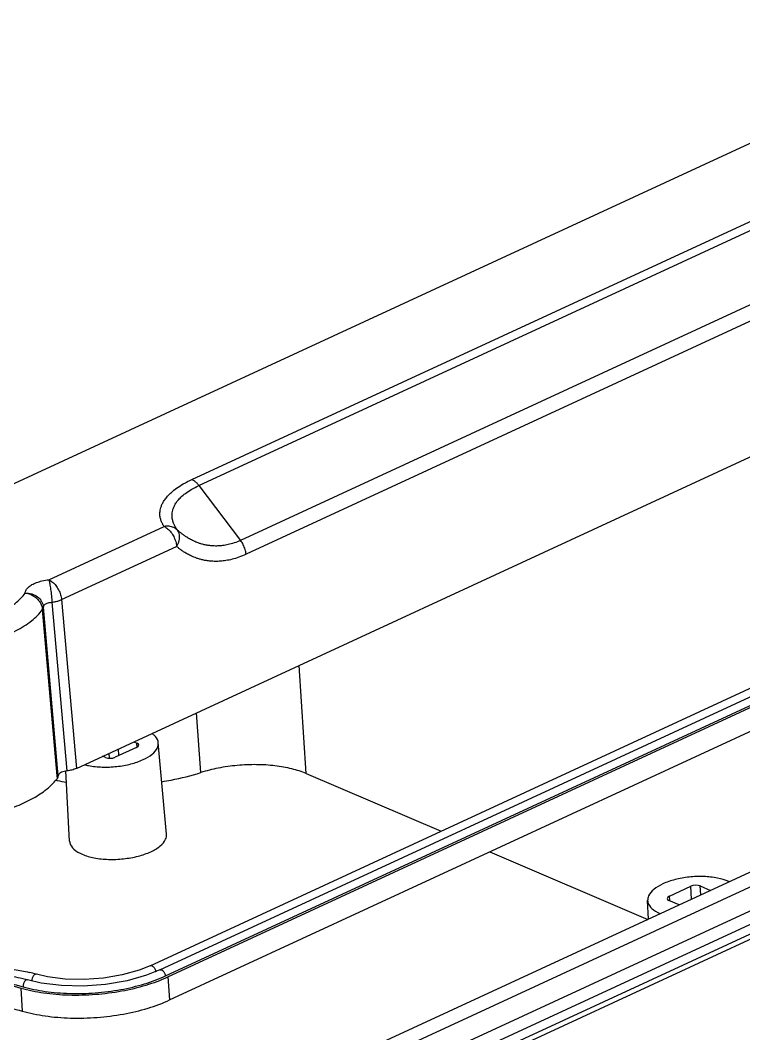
# Model space of a CAD drawing. Header units: millimetres. Extents: x -308 to 1490, y -1725 to -1095.
# Drawn here: x -203.5 to -161, y -1255.8 to -1196.3 of the extents above; entities that cross this region are included whole.
import ezdxf

# ---------------------------------------------------------------- set-up
doc = ezdxf.new("R2010")
doc.units = ezdxf.units.MM

# ---------------------------------------------------------------- blocks, each defined once
blk = doc.blocks.new('*u3')
for p, q in [((-5.116, 18.665), (59.796, 48.668)), ((8.558, 20.397), (56.444, 42.531)), ((8.971, 20.051), (56.857, 42.184)), ((59.302, 38.962), (11.416, 16.829)), ((59.625, 38.142), (11.739, 16.009)), ((1.774, 3.445), (70.882, 35.388)), ((8.971, 20.051), (11.416, 16.829)), ((6.104, -8.129), (64.393, 18.813)), ((6.676, -8.373), (64.965, 18.569)), ((7.004, -8.732), (65.293, 18.21)), ((7.138, -8.789), (65.428, 18.153)), ((0.165, 14.515), (6.927, 17.64)), ((7.251, -10.139), (65.541, 16.803)), ((0.902, 13.348), (7.663, 16.473)), ((0.341, 13.197), (1.214, 3.3)), ((0.902, 13.348), (1.774, 3.445)), ((0.645, 3.01), (-0.215, 12.766)), ((0.712, 3.016), (-0.163, 12.916)), ((15.275, 3.142), (14.848, 9.488)), ((72.577, 8.74), (3.216, -23.319)), ((65.085, 8.346), (6.733, -18.625)), ((72.635, 8.2), (3.263, -23.865)), ((3.608, -24.011), (72.977, 8.053)), ((7.74, -19.027), (66.03, 7.915)), ((7.838, -20.385), (66.16, 6.572)), ((9.079, 3.203), (8.826, 6.705)), ((5.156, 5.009), (5.334, 4.932)), ((5.345, 4.683), (5.334, 4.932)), ((7.073, -0.406), (6.583, 4.958)), ((3.721, 4.042), (3.7, 4.336)), ((5.309, 4.681), (4.056, 4.102)), ((4.275, 4.203), (4.248, 4.589)), ((3.493, 4.081), (3.314, 4.157)), ((0.658, 2.863), (0.645, 3.01)), ((1.378, -0.814), (1.164, 3.297)), ((15.275, 3.142), (23.186, -0.234)), ((26.044, -1.453), (35.32, -5.412)), ((36.587, -4.05), (37.84, -3.471)), ((37.892, -4.223), (37.84, -3.471)), ((38.404, -3.449), (39.008, -3.707)), ((38.44, -3.97), (38.404, -3.449)), ((36.614, -4.323), (36.587, -4.05)), ((35.368, -5.39), (35.311, -4.306)), ((37.166, -4.559), (36.562, -4.301)), ((0.088, -8.785), (-0.568, -8.631)), ((-0.568, -8.631), (-0.568, -8.631)), ((7.138, -8.789), (7.251, -10.139)), ((-1.478, -9.438), (-1.397, -10.791)), ((-0.287, -9.144), (-1.089, -8.958)), ((-1.089, -8.958), (-1.089, -8.958))]:
    blk.add_line(p, q)
for points in [[(6.104, -8.129), (5.463, -8.387), (4.471, -8.669), (3.373, -8.86), (2.231, -8.945), (1.115, -8.918), (0.088, -8.785)], [(6.676, -8.373), (5.897, -8.685), (4.75, -9.008), (3.489, -9.225), (2.183, -9.322), (0.901, -9.294), (-0.287, -9.144)]]:
    blk.add_lwpolyline(points)
for centre, radius, start, end in [((3.171, 14.853), 12.372, 257.87331, 258.17086), ((3.191, 14.947), 12.469, 258.17062, 258.28505), ((3.317, 15.577), 13.111, 258.30444, 260.67657), ((-3.31, -18.216), 9.969, 74.03442, 76.55656)]:
    blk.add_arc(centre, radius, start, end)
for centre, ratio, start_param, end_param in [((5.04, 4.796), 0.44072, 5.421316, 6.991808), ((3.787, 4.217), 0.440986, -2.432735, -0.862243), ((38.109, -3.586), 0.440986, 0.708858, 2.27935), ((36.857, -4.165), 0.44072, 2.279723, 3.850215)]:
    blk.add_ellipse(centre, major_axis=(0.399, 0.029), ratio=ratio, start_param=start_param, end_param=end_param)
for points, start_tangent, end_tangent in [([(6.927, 17.64), (6.894, 17.69), (6.86, 17.746), (6.825, 17.809), (6.79, 17.882), (6.757, 17.964), (6.726, 18.056), (6.702, 18.158), (6.685, 18.27), (6.679, 18.393), (6.688, 18.527), (6.714, 18.674), (6.764, 18.834), (6.844, 19.011), (6.962, 19.204), (7.13, 19.415), (7.358, 19.642), (7.66, 19.883), (8.053, 20.136), (8.558, 20.397)], (-0.563349, 0.826219), (0.907721, 0.419575)), ([(8.558, 20.397), (8.702, 20.317), (8.841, 20.199), (8.971, 20.051)], (0.919751, -0.392503), (0.604402, -0.796679)), ([(7.714, 17.429), (7.678, 17.48), (7.64, 17.536), (7.601, 17.6), (7.56, 17.672), (7.52, 17.754), (7.481, 17.845), (7.446, 17.945), (7.418, 18.055), (7.399, 18.174), (7.393, 18.304), (7.402, 18.444), (7.432, 18.598), (7.489, 18.766), (7.581, 18.949), (7.718, 19.147), (7.911, 19.359), (8.173, 19.582), (8.52, 19.814), (8.971, 20.051)], (-0.590799, 0.806819), (0.907714, 0.419589)), ([(7.714, 17.429), (7.49, 17.579), (7.219, 17.652), (6.927, 17.64)], (-0.72288, 0.690974), (-0.982501, -0.186259)), ([(6.927, 17.64), (7.135, 17.509), (7.33, 17.305), (7.493, 17.047), (7.608, 16.761), (7.663, 16.473)], (0.919751, -0.392503), (0.084075, -0.996459)), ([(7.663, 16.473), (7.81, 16.822), (7.828, 17.158), (7.714, 17.429)], (0.522813, 0.852447), (-0.619598, 0.78492)), ([(11.416, 16.829), (11.035, 16.677), (10.686, 16.578), (10.364, 16.522), (10.07, 16.498), (9.801, 16.501), (9.556, 16.524), (9.334, 16.562), (9.135, 16.611), (8.957, 16.668), (8.797, 16.728), (8.654, 16.791), (8.526, 16.854), (8.412, 16.916), (8.31, 16.977), (8.218, 17.035), (8.134, 17.092), (8.058, 17.146), (7.99, 17.197), (7.928, 17.246), (7.872, 17.292), (7.818, 17.337), (7.766, 17.382), (7.714, 17.429)], (-0.907731, -0.419553), (-0.737884, 0.674928)), ([(11.739, 16.009), (11.685, 16.292), (11.574, 16.574), (11.415, 16.829)], (-0.084075, 0.996459), (-0.604402, 0.796679)), ([(11.739, 16.009), (11.308, 15.834), (10.915, 15.716), (10.556, 15.642), (10.228, 15.604), (9.93, 15.594), (9.659, 15.607), (9.415, 15.637), (9.195, 15.678), (9, 15.729), (8.826, 15.784), (8.67, 15.843), (8.532, 15.903), (8.408, 15.963), (8.297, 16.022), (8.198, 16.08), (8.108, 16.135), (8.027, 16.189), (7.954, 16.24), (7.889, 16.288), (7.829, 16.334), (7.772, 16.38), (7.717, 16.426), (7.663, 16.473)], (-0.907731, -0.419553), (-0.749539, 0.66196)), ([(-1.224, 13.731), (-1.177, 13.917), (-1.036, 14.087), (-0.832, 14.229), (-0.572, 14.348), (-0.243, 14.446), (0.165, 14.515)], (-0.04497, 0.998988), (0.994304, 0.106584)), ([(0.165, 14.515), (0.374, 14.384), (0.569, 14.18), (0.732, 13.922), (0.846, 13.636), (0.902, 13.348)], (0.919751, -0.392503), (0.084075, -0.996459)), ([(0.165, 14.515), (0.213, 14.283), (0.263, 13.952), (0.308, 13.571), (0.341, 13.197)], (0.216982, -0.976176), (0.065502, -0.997852)), ([(-2.713, 12.588), (-1.825, 13.132), (-1.224, 13.731)], (0.896695, 0.442649), (0.586994, 0.809592)), ([(-1.224, 13.731), (-0.841, 13.69), (-0.505, 13.52), (-0.267, 13.249), (-0.163, 12.916)], (0.997552, 0.069925), (0.088304, -0.996094)), ([(-1.224, 13.731), (-0.932, 13.662), (-0.661, 13.514), (-0.438, 13.301), (-0.285, 13.043), (-0.215, 12.766)], (0.995924, -0.090196), (0.089658, -0.995973)), ([(-0.163, 12.916), (-0.146, 12.986), (-0.093, 13.051), (-0.02, 13.101), (0.07, 13.141), (0.188, 13.175), (0.341, 13.197)], (-0.046139, 0.998935), (0.996208, 0.086998)), ([(0.341, 13.197), (0.544, 13.231), (0.734, 13.282), (0.902, 13.348)], (0.992831, 0.119527), (0.90584, 0.423619)), ([(-13.766, 12.256), (-13.26, 11.652), (-12.459, 11.128), (-11.402, 10.708), (-10.137, 10.41), (-8.722, 10.25), (-7.223, 10.234), (-5.709, 10.363), (-4.25, 10.632), (-2.914, 11.027), (-1.762, 11.531), (-0.848, 12.119), (-0.215, 12.766)], (0.483068, -0.875583), (0.586994, 0.809592)), ([(-0.215, 12.766), (-0.185, 12.816), (-0.167, 12.866), (-0.163, 12.916)], (0.590701, 0.806891), (-0.043403, 0.999058)), ([(6.581, 4.959), (6.568, 5.044), (6.34, 5.397), (6.205, 5.506)], (-0.070479, 0.997513), (-0.819579, 0.572966)), ([(5.692, 3.961), (6.228, 4.289), (6.53, 4.662), (6.581, 4.959)], (0.907726, 0.419563), (-0.070479, 0.997513)), ([(2.274, 3.663), (2.486, 3.616), (3.29, 3.529), (4.148, 3.561), (4.976, 3.71), (5.692, 3.961)], (0.969964, -0.243249), (0.907726, 0.419563)), ([(15.275, 3.142), (14.434, 3.419), (13.435, 3.599), (12.35, 3.667), (11.224, 3.621), (10.101, 3.462), (9.079, 3.203)], (-0.919751, 0.392503), (-0.953576, -0.301154)), ([(0.658, 2.863), (0.699, 2.939), (0.712, 3.016)], (0.595867, 0.803083), (-0.037141, 0.99931)), ([(1.214, 3.3), (1.053, 3.272), (0.909, 3.225), (0.8, 3.163), (0.733, 3.09), (0.712, 3.016)], (-0.994156, -0.107951), (0.037141, -0.99931)), ([(1.774, 3.445), (1.514, 3.354), (1.214, 3.3)], (-0.907726, -0.419563), (-0.994156, -0.107951)), ([(6.794, 2.668), (7.346, 2.766), (9.079, 3.203)], (0.987241, 0.159233), (0.953576, 0.301154)), ([(-13.232, 2.339), (-12.799, 1.808), (-12.144, 1.334), (-11.289, 0.933), (-10.262, 0.619), (-9.099, 0.402), (-7.838, 0.289), (-6.522, 0.285), (-5.195, 0.389), (-3.902, 0.598), (-2.685, 0.905), (-1.587, 1.299), (-0.643, 1.768), (0.114, 2.295), (0.658, 2.863)], (0.496331, -0.868133), (0.595867, 0.803083)), ([(6.148, -1.441), (6.704, -1.1), (7.017, -0.713), (7.071, -0.405)], (0.907726, 0.419563), (-0.070473, 0.997514)), ([(1.381, -0.815), (1.395, -0.925), (1.632, -1.292), (2.123, -1.593), (2.821, -1.799), (3.655, -1.889), (4.546, -1.855), (5.404, -1.701), (6.148, -1.441)], (0.033821, -0.999428), (0.907726, 0.419563)), ([(40.109, -3.195), (40.081, -3.183), (39.41, -2.985), (38.606, -2.897), (37.748, -2.93), (36.92, -3.079), (36.204, -3.329)], (-0.916783, 0.399386), (-0.907726, -0.419563)), ([(36.204, -3.329), (35.668, -3.657), (35.367, -4.031), (35.314, -4.306)], (-0.907726, -0.419563), (0.033845, -0.999427)), ([(35.314, -4.306), (35.328, -4.413), (35.556, -4.766), (36.029, -5.056), (36.065, -5.071)], (0.033845, -0.999427), (0.926753, -0.37567)), ([(-9.12, -8.952), (-7.761, -8.57), (-6.299, -8.311), (-4.791, -8.185), (-3.295, -8.197), (-1.87, -8.347), (-0.993, -8.52)], (0.946209, 0.323555), (0.972523, -0.232809)), ([(6.105, -8.132), (6.149, -8.119), (6.173, -8.12)], (0.896756, 0.442525), (0.989954, -0.141392)), ([(6.173, -8.12), (6.274, -8.173), (6.382, -8.313), (6.432, -8.488)], (0.989954, -0.141392), (0.071538, -0.997438)), ([(-8.661, -9.242), (-7.457, -8.903), (-6.164, -8.674), (-4.829, -8.563), (-3.506, -8.573), (-2.243, -8.706), (-1.089, -8.958)], (0.946209, 0.323555), (0.961335, -0.275381)), ([(-1.478, -9.438), (-0.146, -9.718), (1.338, -9.844), (2.893, -9.807), (4.433, -9.61), (5.875, -9.265), (7.138, -8.789)], (0.961335, -0.27538), (0.907726, 0.419563)), ([(-1.355, -9.361), (-0.062, -9.633), (1.378, -9.755), (2.885, -9.719), (4.378, -9.529), (5.776, -9.193), (7.004, -8.732)], (0.961335, -0.275381), (0.907726, 0.419563)), ([(-0.672, -8.651), (-0.726, -8.7), (-0.811, -8.855), (-0.835, -9.035)], (-0.834099, -0.551615), (0.071538, -0.997438)), ([(-0.569, -8.634), (-0.613, -8.629), (-0.672, -8.651)], (-0.952613, 0.304184), (-0.834099, -0.551615)), ([(6.677, -8.376), (6.721, -8.364), (6.846, -8.417), (6.954, -8.557), (7.004, -8.732)], (0.896756, 0.442525), (0.071538, -0.997438)), ([(-8.402, -9.628), (-6.69, -9.193), (-4.828, -8.996), (-2.993, -9.054), (-1.355, -9.361)], (0.946209, 0.323555), (0.961335, -0.275381)), ([(-8.295, -9.696), (-6.638, -9.275), (-4.837, -9.084), (-3.062, -9.14), (-1.478, -9.438)], (0.946209, 0.323555), (0.961335, -0.275381)), ([(-1.09, -8.961), (-1.133, -8.955), (-1.247, -9.026), (-1.332, -9.182), (-1.355, -9.361)], (-0.952613, 0.304184), (0.071538, -0.997438)), ([(-8.185, -11.047), (-6.535, -10.629), (-4.742, -10.438), (-2.974, -10.494), (-1.397, -10.791)], (0.946209, 0.323555), (0.961335, -0.275381)), ([(-1.397, -10.791), (-0.06, -11.072), (1.429, -11.198), (2.99, -11.161), (4.537, -10.964), (5.983, -10.617), (7.251, -10.139)], (0.961335, -0.27538), (0.907726, 0.419563))]:
    blk.add_spline(points, degree=3, dxfattribs=dict(start_tangent=start_tangent, end_tangent=end_tangent))
blk = doc.blocks.new('*u5')
blk.add_blockref('*u3', (-106.236, 148.578))

msp = doc.modelspace()

# ---------------------------------------------------------------- block references
msp.add_blockref('*u5', (-95.729, -1392.218))

doc.saveas('drawing.dxf')
